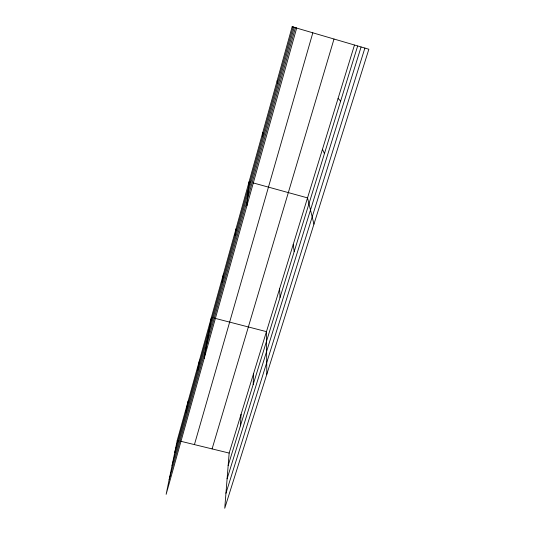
<?xml version="1.0" encoding="UTF-8"?>
<svg xmlns="http://www.w3.org/2000/svg" width="535" height="535" viewBox="0 0 535 535"><rect width="100%" height="100%" fill="white"/><g stroke="black" fill="none" stroke-linecap="round" stroke-linejoin="round"><path stroke-width="0.8" d="M262.745 136.291L262.779 132.466M253.189 384.458L253.503 373.811M240.409 425.86L241.078 414.25M354.458 45.107L229.161 453.071L224.747 508.25L368.862 49.233L292.15 26.75L177.225 440.405L166.138 494.333L296.691 27.967L292.15 26.75M246.896 205.848L249.076 181.786L250.627 182.214M235.072 235.728L235.975 228.96M222.152 282.166L223.423 274.121M204.196 358.37L211.405 317.389L212.99 317.803M197.589 370.421L199.528 360.122M185.912 412.385L188.146 401.089M174.718 452.603L293.153 27.017M172.056 465.537L294.237 27.312M169.147 479.701L295.434 27.633M194.432 444.598L312.814 32.836M212.087 448.905L333.994 39.075M228.157 465.557L357.647 46.017M227.101 478.798L361.071 47M225.944 493.283L364.877 48.09M177.225 440.405L178.79 440.786M180.355 441.168L229.161 453.071M214.575 318.211L266.45 331.64L266.811 374.273M252.955 182.856L307.531 197.89L313.951 224.132M338.093 98.393L340.641 101.115M322.465 149.265L324.431 153.632M277.123 80.838L277.585 82.972M293.247 244.401L294.19 251.624M279.564 288.947L280.059 297.4"/></g></svg>
